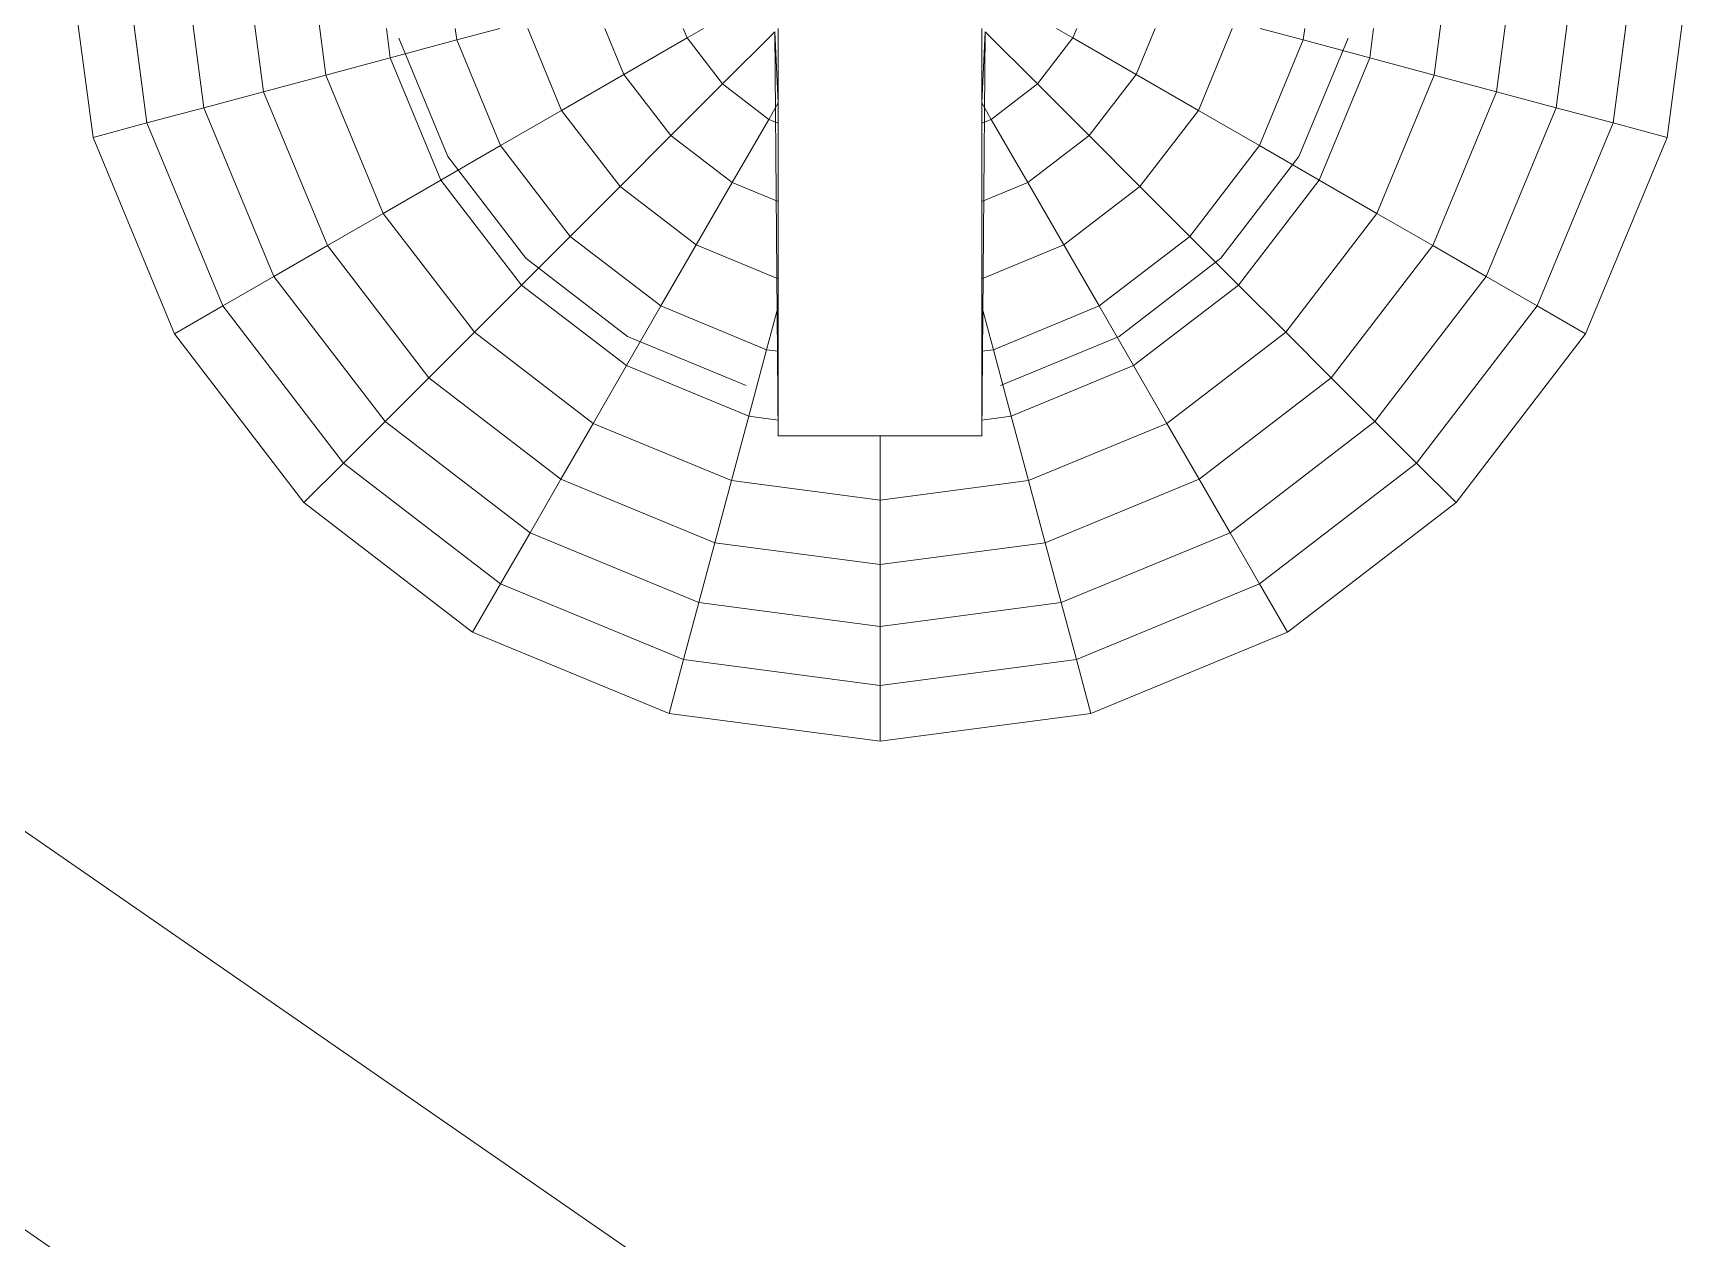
# Model space of a CAD drawing. Header units: inches. Extents: x -827 to 154, y -802 to 207.
# Drawn here: x -112.2138 to -111.8968, y -167.8354 to -167.6054 of the extents above; entities that cross this region are included whole.
import ezdxf

# ---------------------------------------------------------------- set-up
doc = ezdxf.new("R2010")
doc.units = ezdxf.units.IN
doc.header["$MEASUREMENT"] = 0
doc.layers.add('Layer0', color=7, linetype='Continuous', lineweight=9)
doc.layers.add('Shop_Sabre_RC-8_CNC_Router_skp', color=8, linetype='Continuous', lineweight=9)

# ---------------------------------------------------------------- blocks, each defined once
blk = doc.blocks.new('Shop_Sabre_RC-8_CNC_Router_skp_105-402844-Level 1')
at = {"layer": 'Layer0'}
blk.add_line((4.36743, 0.78932), (4.09185, 0.59853), dxfattribs=at)
blk = doc.blocks.new('Shop_Sabre_RC-8_CNC_Router_skp_104-402843-Level 1')
at = {"layer": 'Layer0'}
for p, q in [((0, 0.16535), (-0.0428, 0.15972)), ((-0.0428, 0.15972), (0, 0.16535)), ((0, 0.16535), (-0.0428, 0.15972)), ((0, 0.16535), (0, 0.15403)), ((0.0428, 0.15972), (0, 0.16535)), ((0, 0.15403), (0, 0.16535)), ((0, 0.16535), (0.0428, 0.15972)), ((0.0428, 0.15972), (0, 0.16535)), ((-0.0428, 0.15972), (-0.08268, 0.1432)), ((-0.08268, 0.1432), (-0.0428, 0.15972)), ((-0.0428, 0.15972), (-0.08268, 0.1432)), ((-0.0428, 0.15972), (-0.03986, 0.14878)), ((-0.03986, 0.14878), (-0.0428, 0.15972)), ((0.0428, 0.15972), (0.03986, 0.14878)), ((0.0428, 0.15972), (0.03986, 0.14878)), ((0.0428, 0.15972), (0.08268, 0.1432)), ((0.0428, 0.15972), (0.08268, 0.1432)), ((0.08268, 0.1432), (0.0428, 0.15972)), ((-0.03986, 0.14878), (0, 0.15403)), ((0, 0.15403), (-0.03986, 0.14878)), ((0.03986, 0.14878), (0, 0.15403)), ((0, 0.14206), (0, 0.15403)), ((0, 0.15403), (0, 0.14206)), ((0, 0.15403), (0.03986, 0.14878)), ((-0.07701, 0.13339), (-0.03986, 0.14878)), ((-0.03986, 0.14878), (-0.07701, 0.13339)), ((-0.03986, 0.14878), (-0.03677, 0.13722)), ((-0.03677, 0.13722), (-0.03986, 0.14878)), ((0.03986, 0.14878), (0.03677, 0.13722)), ((0.03986, 0.14878), (0.03677, 0.13722)), ((0.03986, 0.14878), (0.07701, 0.13339)), ((0.07701, 0.13339), (0.03986, 0.14878)), ((-0.08268, 0.1432), (-0.11692, 0.11692)), ((-0.11692, 0.11692), (-0.08268, 0.1432)), ((-0.08268, 0.1432), (-0.11692, 0.11692)), ((-0.07701, 0.13339), (-0.08268, 0.1432)), ((-0.08268, 0.1432), (-0.07701, 0.13339)), ((0, 0.14206), (-0.03677, 0.13722)), ((-0.03677, 0.13722), (0, 0.14206)), ((0, 0.14206), (0.03677, 0.13722)), ((0.03677, 0.13722), (0, 0.14206)), ((0, 0.12951), (0, 0.14206)), ((0, 0.14206), (0, 0.12951)), ((0.08268, 0.1432), (0.07701, 0.13339)), ((0.07701, 0.13339), (0.08268, 0.1432)), ((0.08268, 0.1432), (0.11692, 0.11692)), ((0.08268, 0.1432), (0.11692, 0.11692)), ((0.11692, 0.11692), (0.08268, 0.1432)), ((-0.03677, 0.13722), (-0.07103, 0.12303)), ((-0.07103, 0.12303), (-0.03677, 0.13722)), ((-0.03677, 0.13722), (-0.03352, 0.1251)), ((-0.03352, 0.1251), (-0.03677, 0.13722)), ((0.03677, 0.13722), (0.03352, 0.1251)), ((0.03677, 0.13722), (0.03352, 0.1251)), ((0.03677, 0.13722), (0.07103, 0.12303)), ((0.07103, 0.12303), (0.03677, 0.13722)), ((-0.10891, 0.10891), (-0.07701, 0.13339)), ((-0.07701, 0.13339), (-0.10891, 0.10891)), ((-0.07103, 0.12303), (-0.07701, 0.13339)), ((-0.07701, 0.13339), (-0.07103, 0.12303)), ((0.07701, 0.13339), (0.07103, 0.12303)), ((0.07103, 0.12303), (0.07701, 0.13339)), ((0.10891, 0.10891), (0.07701, 0.13339)), ((0.07701, 0.13339), (0.10891, 0.10891)), ((-0.03352, 0.1251), (0, 0.12951)), ((0, 0.12951), (-0.03352, 0.1251)), ((0, 0.12951), (0.03352, 0.1251)), ((0, 0.12951), (0, 0.11643)), ((0.03352, 0.1251), (0, 0.12951)), ((0, 0.11643), (0, 0.12951)), ((-0.06476, 0.11216), (-0.03352, 0.1251)), ((-0.03352, 0.1251), (-0.06476, 0.11216)), ((-0.03352, 0.1251), (-0.03013, 0.11246)), ((-0.03013, 0.11246), (-0.03352, 0.1251)), ((0.03352, 0.1251), (0.03013, 0.11246)), ((0.03352, 0.1251), (0.03013, 0.11246)), ((0.03352, 0.1251), (0.06476, 0.11216)), ((0.06476, 0.11216), (0.03352, 0.1251)), ((-0.07103, 0.12303), (-0.10045, 0.10045)), ((-0.10045, 0.10045), (-0.07103, 0.12303)), ((-0.06476, 0.11216), (-0.07103, 0.12303)), ((-0.07103, 0.12303), (-0.06476, 0.11216)), ((0.06476, 0.11216), (0.07103, 0.12303)), ((0.07103, 0.12303), (0.06476, 0.11216)), ((0.07103, 0.12303), (0.10045, 0.10045)), ((0.10045, 0.10045), (0.07103, 0.12303)), ((-0.11692, 0.11692), (-0.1432, 0.08268)), ((-0.11692, 0.11692), (-0.1432, 0.08268)), ((-0.1432, 0.08268), (-0.11692, 0.11692)), ((-0.11692, 0.11692), (-0.10891, 0.10891)), ((-0.10891, 0.10891), (-0.11692, 0.11692)), ((-0.03013, 0.11246), (0, 0.11643)), ((-0.03013, 0.11246), (0, 0.11643)), ((0, 0.11643), (0, 0.10335)), ((0.03013, 0.11246), (0, 0.11643)), ((0, 0.10335), (0, 0.11643)), ((0, 0.11643), (0.03013, 0.11246)), ((0.10891, 0.10891), (0.11692, 0.11692)), ((0.11692, 0.11692), (0.10891, 0.10891)), ((0.11692, 0.11692), (0.1432, 0.08268)), ((0.11692, 0.11692), (0.1432, 0.08268)), ((0.1432, 0.08268), (0.11692, 0.11692)), ((-0.06476, 0.11216), (-0.09158, 0.09158)), ((-0.09158, 0.09158), (-0.06476, 0.11216)), ((-0.05822, 0.10083), (-0.06476, 0.11216)), ((-0.06476, 0.11216), (-0.05822, 0.10083)), ((-0.05822, 0.10083), (-0.03013, 0.11246)), ((-0.03013, 0.11246), (-0.05822, 0.10083)), ((-0.03013, 0.11246), (-0.02663, 0.09938)), ((-0.03013, 0.11246), (-0.02663, 0.09938)), ((0.03013, 0.11246), (0.02663, 0.09938)), ((0.03013, 0.11246), (0.02663, 0.09938)), ((0.05822, 0.10083), (0.03013, 0.11246)), ((0.03013, 0.11246), (0.05822, 0.10083)), ((0.05822, 0.10083), (0.06476, 0.11216)), ((0.06476, 0.11216), (0.05822, 0.10083)), ((0.09158, 0.09158), (0.06476, 0.11216)), ((0.06476, 0.11216), (0.09158, 0.09158)), ((-0.13339, 0.07701), (-0.10891, 0.10891)), ((-0.10891, 0.10891), (-0.13339, 0.07701)), ((-0.10045, 0.10045), (-0.10891, 0.10891)), ((-0.10891, 0.10891), (-0.10045, 0.10045)), ((0.10891, 0.10891), (0.10045, 0.10045)), ((0.10045, 0.10045), (0.10891, 0.10891)), ((0.10891, 0.10891), (0.13339, 0.07701)), ((0.13339, 0.07701), (0.10891, 0.10891)), ((-0.02135, 0.02135), (-0.02067, 0.10335)), ((-0.02067, 0.10335), (0, 0.10335)), ((-0.02067, 0.10335), (-0.02067, 0.10016)), ((-0.02067, 0.10335), (0, 0.10335)), ((0.02067, 0.10335), (-0.02067, 0.10335)), ((-0.02067, 0.02067), (-0.02067, 0.10335)), ((-0.02067, 0.10016), (-0.02067, 0.10335)), ((-0.02067, 0.10335), (-0.02067, 0.0358)), ((-0.02067, 0.02067), (-0.02067, 0.10335)), ((0.02067, 0.10335), (-0.02067, 0.10335)), ((0.02067, 0.10335), (0, 0.10335)), ((0, 0.10335), (0.02067, 0.10335)), ((0.02067, 0.10335), (0.02067, 0.10016)), ((0.02067, 0.02067), (0.02067, 0.10335)), ((0.02067, 0.10016), (0.02067, 0.10335)), ((0.02135, 0.02135), (0.02067, 0.10335)), ((0.02067, 0.10335), (0.02067, 0.0358)), ((0.02067, 0.02067), (0.02067, 0.10335)), ((-0.10045, 0.10045), (-0.12303, 0.07103)), ((-0.12303, 0.07103), (-0.10045, 0.10045)), ((-0.10045, 0.10045), (-0.09158, 0.09158)), ((-0.09158, 0.09158), (-0.10045, 0.10045)), ((-0.08233, 0.08233), (-0.05822, 0.10083)), ((-0.05822, 0.10083), (-0.08233, 0.08233)), ((-0.05144, 0.0891), (-0.05822, 0.10083)), ((-0.05822, 0.10083), (-0.05144, 0.0891)), ((-0.05144, 0.0891), (-0.02663, 0.09938)), ((-0.02663, 0.09938), (-0.05144, 0.0891)), ((-0.02663, 0.09938), (-0.02067, 0.10016)), ((-0.02067, 0.10016), (-0.02663, 0.09938)), ((-0.02663, 0.09938), (-0.02301, 0.08589)), ((-0.02301, 0.08589), (-0.02663, 0.09938)), ((-0.02067, 0.0862), (-0.02067, 0.10016)), ((-0.02067, 0.10016), (-0.02067, 0.0862)), ((0.02067, 0.10016), (0.02663, 0.09938)), ((0.02663, 0.09938), (0.02067, 0.10016)), ((0.02067, 0.0862), (0.02067, 0.10016)), ((0.02067, 0.0862), (0.02067, 0.10016)), ((0.02663, 0.09938), (0.02301, 0.08589)), ((0.02663, 0.09938), (0.02301, 0.08589)), ((0.02663, 0.09938), (0.05144, 0.0891)), ((0.05144, 0.0891), (0.02663, 0.09938)), ((0.05822, 0.10083), (0.05144, 0.0891)), ((0.05144, 0.0891), (0.05822, 0.10083)), ((0.05822, 0.10083), (0.08233, 0.08233)), ((0.08233, 0.08233), (0.05822, 0.10083)), ((0.09158, 0.09158), (0.10045, 0.10045)), ((0.10045, 0.10045), (0.09158, 0.09158)), ((0.12303, 0.07103), (0.10045, 0.10045)), ((0.10045, 0.10045), (0.12303, 0.07103)), ((-0.11216, 0.06476), (-0.09158, 0.09158)), ((-0.09158, 0.09158), (-0.11216, 0.06476)), ((-0.09158, 0.09158), (-0.08233, 0.08233)), ((-0.08233, 0.08233), (-0.09158, 0.09158)), ((0.09158, 0.09158), (0.08233, 0.08233)), ((0.08233, 0.08233), (0.09158, 0.09158)), ((0.09158, 0.09158), (0.11216, 0.06476)), ((0.11216, 0.06476), (0.09158, 0.09158)), ((-0.05144, 0.0891), (-0.07275, 0.07275)), ((-0.07275, 0.07275), (-0.05144, 0.0891)), ((-0.05144, 0.0891), (-0.04446, 0.07701)), ((-0.04446, 0.07701), (-0.05144, 0.0891)), ((0.05144, 0.0891), (0.04446, 0.07701)), ((0.04446, 0.07701), (0.05144, 0.0891)), ((0.07275, 0.07275), (0.05144, 0.0891)), ((0.05144, 0.0891), (0.07275, 0.07275)), ((-0.04446, 0.07701), (-0.02301, 0.08589)), ((-0.02301, 0.08589), (-0.04446, 0.07701)), ((-0.02301, 0.08589), (-0.02067, 0.0862)), ((-0.02301, 0.08589), (-0.02067, 0.0862)), ((-0.02067, 0.07714), (-0.02301, 0.08589)), ((-0.02301, 0.08589), (-0.02067, 0.07714)), ((-0.02067, 0.07714), (-0.02067, 0.0862)), ((-0.02067, 0.07714), (-0.02067, 0.0862)), ((0.02067, 0.0862), (0.02301, 0.08589)), ((0.02301, 0.08589), (0.02067, 0.0862)), ((0.02067, 0.07714), (0.02067, 0.0862)), ((0.02067, 0.07714), (0.02067, 0.0862)), ((0.02301, 0.08589), (0.02067, 0.07714)), ((0.02301, 0.08589), (0.02067, 0.07714)), ((0.02301, 0.08589), (0.04446, 0.07701)), ((0.04446, 0.07701), (0.02301, 0.08589)), ((-0.1432, 0.08268), (-0.15972, 0.0428)), ((-0.1432, 0.08268), (-0.15972, 0.0428)), ((-0.15972, 0.0428), (-0.1432, 0.08268)), ((-0.1432, 0.08268), (-0.13339, 0.07701)), ((-0.13339, 0.07701), (-0.1432, 0.08268)), ((-0.10083, 0.05822), (-0.08233, 0.08233)), ((-0.08233, 0.08233), (-0.10083, 0.05822)), ((-0.08233, 0.08233), (-0.07275, 0.07275)), ((-0.07275, 0.07275), (-0.08233, 0.08233)), ((0.07275, 0.07275), (0.08233, 0.08233)), ((0.08233, 0.08233), (0.07275, 0.07275)), ((0.10083, 0.05822), (0.08233, 0.08233)), ((0.08233, 0.08233), (0.10083, 0.05822)), ((0.1432, 0.08268), (0.13339, 0.07701)), ((0.13339, 0.07701), (0.1432, 0.08268)), ((0.1432, 0.08268), (0.15972, 0.0428)), ((0.1432, 0.08268), (0.15972, 0.0428)), ((0.15972, 0.0428), (0.1432, 0.08268)), ((-0.14878, 0.03986), (-0.13339, 0.07701)), ((-0.13339, 0.07701), (-0.14878, 0.03986)), ((-0.12303, 0.07103), (-0.13339, 0.07701)), ((-0.13339, 0.07701), (-0.12303, 0.07103)), ((-0.06287, 0.06287), (-0.04446, 0.07701)), ((-0.04446, 0.07701), (-0.06287, 0.06287)), ((-0.04446, 0.07701), (-0.0373, 0.06461)), ((-0.0373, 0.06461), (-0.04446, 0.07701)), ((-0.02067, 0.0715), (-0.02067, 0.07714)), ((-0.02067, 0.0715), (-0.02067, 0.07714)), ((0.02067, 0.0715), (0.02067, 0.07714)), ((0.02067, 0.0715), (0.02067, 0.07714)), ((0.0373, 0.06461), (0.04446, 0.07701)), ((0.04446, 0.07701), (0.0373, 0.06461)), ((0.04446, 0.07701), (0.06287, 0.06287)), ((0.06287, 0.06287), (0.04446, 0.07701)), ((0.13339, 0.07701), (0.12303, 0.07103)), ((0.12303, 0.07103), (0.13339, 0.07701)), ((0.13339, 0.07701), (0.14878, 0.03986)), ((0.14878, 0.03986), (0.13339, 0.07701)), ((-0.12303, 0.07103), (-0.13722, 0.03677)), ((-0.13722, 0.03677), (-0.12303, 0.07103)), ((-0.11216, 0.06476), (-0.12303, 0.07103)), ((-0.12303, 0.07103), (-0.11216, 0.06476)), ((-0.07275, 0.07275), (-0.0891, 0.05144)), ((-0.0891, 0.05144), (-0.07275, 0.07275)), ((-0.06287, 0.06287), (-0.07275, 0.07275)), ((-0.07275, 0.07275), (-0.06287, 0.06287)), ((-0.0373, 0.06461), (-0.02067, 0.0715)), ((-0.02067, 0.0715), (-0.0373, 0.06461)), ((-0.02067, 0.05583), (-0.02067, 0.0715)), ((-0.02067, 0.0715), (-0.02067, 0.05583)), ((0.02067, 0.0715), (0.0373, 0.06461)), ((0.0373, 0.06461), (0.02067, 0.0715)), ((0.02067, 0.05583), (0.02067, 0.0715)), ((0.02067, 0.05583), (0.02067, 0.0715)), ((0.06287, 0.06287), (0.07275, 0.07275)), ((0.07275, 0.07275), (0.06287, 0.06287)), ((0.0891, 0.05144), (0.07275, 0.07275)), ((0.07275, 0.07275), (0.0891, 0.05144)), ((0.12303, 0.07103), (0.11216, 0.06476)), ((0.11216, 0.06476), (0.12303, 0.07103)), ((0.13722, 0.03677), (0.12303, 0.07103)), ((0.12303, 0.07103), (0.13722, 0.03677)), ((-0.11216, 0.06476), (-0.1251, 0.03352)), ((-0.1251, 0.03352), (-0.11216, 0.06476)), ((-0.11216, 0.06476), (-0.10083, 0.05822)), ((-0.10083, 0.05822), (-0.11216, 0.06476)), ((-0.05275, 0.05275), (-0.0373, 0.06461)), ((-0.0373, 0.06461), (-0.05275, 0.05275)), ((-0.0373, 0.06461), (-0.03, 0.05196)), ((-0.03, 0.05196), (-0.0373, 0.06461)), ((0.0373, 0.06461), (0.03, 0.05196)), ((0.0373, 0.06461), (0.03, 0.05196)), ((0.05275, 0.05275), (0.0373, 0.06461)), ((0.0373, 0.06461), (0.05275, 0.05275)), ((0.10083, 0.05822), (0.11216, 0.06476)), ((0.11216, 0.06476), (0.10083, 0.05822)), ((0.1251, 0.03352), (0.11216, 0.06476)), ((0.11216, 0.06476), (0.1251, 0.03352)), ((-0.06287, 0.06287), (-0.07701, 0.04446)), ((-0.07701, 0.04446), (-0.06287, 0.06287)), ((-0.06287, 0.06287), (-0.05275, 0.05275)), ((-0.05275, 0.05275), (-0.06287, 0.06287)), ((0.06287, 0.06287), (0.05275, 0.05275)), ((0.05275, 0.05275), (0.06287, 0.06287)), ((0.06287, 0.06287), (0.07701, 0.04446)), ((0.07701, 0.04446), (0.06287, 0.06287)), ((-0.10083, 0.05822), (-0.11246, 0.03013)), ((-0.11246, 0.03013), (-0.10083, 0.05822)), ((-0.10083, 0.05822), (-0.0891, 0.05144)), ((-0.0891, 0.05144), (-0.10083, 0.05822)), ((0.10083, 0.05822), (0.0891, 0.05144)), ((0.0891, 0.05144), (0.10083, 0.05822)), ((0.10083, 0.05822), (0.11246, 0.03013)), ((0.11246, 0.03013), (0.10083, 0.05822)), ((-0.02067, 0.05583), (-0.03, 0.05196)), ((-0.03, 0.05196), (-0.02067, 0.05583)), ((-0.02067, 0.05583), (-0.02067, 0.03992)), ((-0.02067, 0.03992), (-0.02067, 0.05583)), ((0.02067, 0.05583), (0.03, 0.05196)), ((0.02067, 0.03992), (0.02067, 0.05583)), ((0.03, 0.05196), (0.02067, 0.05583)), ((0.02067, 0.03992), (0.02067, 0.05583)), ((-0.09938, 0.02663), (-0.0891, 0.05144)), ((-0.0891, 0.05144), (-0.09938, 0.02663)), ((-0.07701, 0.04446), (-0.0891, 0.05144)), ((-0.0891, 0.05144), (-0.07701, 0.04446)), ((-0.06461, 0.0373), (-0.05275, 0.05275)), ((-0.05275, 0.05275), (-0.06461, 0.0373)), ((-0.04243, 0.04243), (-0.05275, 0.05275)), ((-0.05275, 0.05275), (-0.04243, 0.04243)), ((-0.03, 0.05196), (-0.04243, 0.04243)), ((-0.04243, 0.04243), (-0.03, 0.05196)), ((-0.03, 0.05196), (-0.02259, 0.03912)), ((-0.02259, 0.03912), (-0.03, 0.05196)), ((0.03, 0.05196), (0.02259, 0.03912)), ((0.03, 0.05196), (0.02259, 0.03912)), ((0.03, 0.05196), (0.04243, 0.04243)), ((0.04243, 0.04243), (0.03, 0.05196)), ((0.04243, 0.04243), (0.05275, 0.05275)), ((0.05275, 0.05275), (0.04243, 0.04243)), ((0.06461, 0.0373), (0.05275, 0.05275)), ((0.05275, 0.05275), (0.06461, 0.0373)), ((0.0891, 0.05144), (0.07701, 0.04446)), ((0.07701, 0.04446), (0.0891, 0.05144)), ((0.0891, 0.05144), (0.09938, 0.02663)), ((0.09938, 0.02663), (0.0891, 0.05144)), ((-0.07701, 0.04446), (-0.08589, 0.02301)), ((-0.08589, 0.02301), (-0.07701, 0.04446)), ((-0.06461, 0.0373), (-0.07701, 0.04446)), ((-0.07701, 0.04446), (-0.06461, 0.0373)), ((0.06461, 0.0373), (0.07701, 0.04446)), ((0.07701, 0.04446), (0.06461, 0.0373)), ((0.08589, 0.02301), (0.07701, 0.04446)), ((0.07701, 0.04446), (0.08589, 0.02301)), ((-0.15972, 0.0428), (-0.16535, 0)), ((-0.15972, 0.0428), (-0.16535, 0)), ((-0.16535, 0), (-0.15972, 0.0428)), ((-0.15972, 0.0428), (-0.14878, 0.03986)), ((-0.14878, 0.03986), (-0.15972, 0.0428)), ((-0.04243, 0.04243), (-0.05196, 0.03)), ((-0.05196, 0.03), (-0.04243, 0.04243)), ((-0.03194, 0.03194), (-0.04243, 0.04243)), ((-0.04243, 0.04243), (-0.03194, 0.03194)), ((0.03194, 0.03194), (0.04243, 0.04243)), ((0.04243, 0.04243), (0.03194, 0.03194)), ((0.04243, 0.04243), (0.05196, 0.03)), ((0.05196, 0.03), (0.04243, 0.04243)), ((0.14878, 0.03986), (0.15972, 0.0428)), ((0.15972, 0.0428), (0.14878, 0.03986)), ((0.15972, 0.0428), (0.16535, 0)), ((0.15972, 0.0428), (0.16535, 0)), ((0.16535, 0), (0.15972, 0.0428)), ((-0.15403, 0), (-0.14878, 0.03986)), ((-0.14878, 0.03986), (-0.15403, 0)), ((-0.14878, 0.03986), (-0.13722, 0.03677)), ((-0.13722, 0.03677), (-0.14878, 0.03986)), ((-0.0715, 0.02067), (-0.06461, 0.0373)), ((-0.06461, 0.0373), (-0.0715, 0.02067)), ((-0.06461, 0.0373), (-0.05196, 0.03)), ((-0.05196, 0.03), (-0.06461, 0.0373)), ((-0.03194, 0.03194), (-0.02259, 0.03912)), ((-0.02259, 0.03912), (-0.03194, 0.03194)), ((-0.02259, 0.03912), (-0.02067, 0.03992)), ((-0.02259, 0.03912), (-0.02067, 0.03992)), ((-0.02067, 0.0358), (-0.02259, 0.03912)), ((-0.02259, 0.03912), (-0.02067, 0.0358)), ((-0.02067, 0.0358), (-0.02067, 0.03992)), ((-0.02067, 0.0358), (-0.02067, 0.03992)), ((0.02259, 0.03912), (0.02067, 0.03992)), ((0.02067, 0.0358), (0.02067, 0.03992)), ((0.02067, 0.0358), (0.02067, 0.03992)), ((0.02067, 0.03992), (0.02259, 0.03912)), ((0.02259, 0.03912), (0.02067, 0.0358)), ((0.02259, 0.03912), (0.02067, 0.0358)), ((0.03194, 0.03194), (0.02259, 0.03912)), ((0.02259, 0.03912), (0.03194, 0.03194)), ((0.05196, 0.03), (0.06461, 0.0373)), ((0.06461, 0.0373), (0.05196, 0.03)), ((0.0715, 0.02067), (0.06461, 0.0373)), ((0.06461, 0.0373), (0.0715, 0.02067)), ((0.13722, 0.03677), (0.14878, 0.03986)), ((0.14878, 0.03986), (0.13722, 0.03677)), ((0.15403, 0), (0.14878, 0.03986)), ((0.14878, 0.03986), (0.15403, 0)), ((-0.13722, 0.03677), (-0.14206, 0)), ((-0.14206, 0), (-0.13722, 0.03677)), ((-0.1251, 0.03352), (-0.13722, 0.03677)), ((-0.13722, 0.03677), (-0.1251, 0.03352)), ((-0.02135, 0.02135), (-0.02067, 0.0358)), ((-0.02135, 0.02135), (-0.02067, 0.0358)), ((0.02135, 0.02135), (0.02067, 0.0358)), ((0.02135, 0.02135), (0.02067, 0.0358)), ((0.13722, 0.03677), (0.1251, 0.03352)), ((0.1251, 0.03352), (0.13722, 0.03677)), ((0.13722, 0.03677), (0.14206, 0)), ((0.14206, 0), (0.13722, 0.03677)), ((-0.12951, 0), (-0.1251, 0.03352)), ((-0.1251, 0.03352), (-0.12951, 0)), ((-0.11246, 0.03013), (-0.1251, 0.03352)), ((-0.1251, 0.03352), (-0.11246, 0.03013)), ((-0.03912, 0.02259), (-0.03194, 0.03194)), ((-0.03194, 0.03194), (-0.03912, 0.02259)), ((-0.02135, 0.02135), (-0.03194, 0.03194)), ((-0.03194, 0.03194), (-0.02135, 0.02135)), ((0.03194, 0.03194), (0.02135, 0.02135)), ((0.02135, 0.02135), (0.03194, 0.03194)), ((0.03194, 0.03194), (0.03912, 0.02259)), ((0.03912, 0.02259), (0.03194, 0.03194)), ((0.1251, 0.03352), (0.11246, 0.03013)), ((0.11246, 0.03013), (0.1251, 0.03352)), ((0.1251, 0.03352), (0.12951, 0)), ((0.12951, 0), (0.1251, 0.03352)), ((-0.11246, 0.03013), (-0.11643, 0)), ((-0.11643, 0), (-0.11246, 0.03013)), ((-0.09938, 0.02663), (-0.11246, 0.03013)), ((-0.09938, 0.02663), (-0.11246, 0.03013)), ((-0.05196, 0.03), (-0.05583, 0.02067)), ((-0.05583, 0.02067), (-0.05196, 0.03)), ((-0.03912, 0.02259), (-0.05196, 0.03)), ((-0.05196, 0.03), (-0.03912, 0.02259)), ((0.03912, 0.02259), (0.05196, 0.03)), ((0.05196, 0.03), (0.03912, 0.02259)), ((0.05583, 0.02067), (0.05196, 0.03)), ((0.05196, 0.03), (0.05583, 0.02067)), ((0.09938, 0.02663), (0.11246, 0.03013)), ((0.11246, 0.03013), (0.09938, 0.02663)), ((0.11643, 0), (0.11246, 0.03013)), ((0.11246, 0.03013), (0.11643, 0)), ((-0.09938, 0.02663), (-0.10016, 0.02067)), ((-0.09938, 0.02663), (-0.10016, 0.02067)), ((-0.09938, 0.02663), (-0.08589, 0.02301)), ((-0.08589, 0.02301), (-0.09938, 0.02663)), ((0.09938, 0.02663), (0.08589, 0.02301)), ((0.08589, 0.02301), (0.09938, 0.02663)), ((0.09938, 0.02663), (0.10016, 0.02067)), ((0.10016, 0.02067), (0.09938, 0.02663)), ((-0.0862, 0.02067), (-0.08589, 0.02301)), ((-0.0862, 0.02067), (-0.08589, 0.02301)), ((-0.07714, 0.02067), (-0.08589, 0.02301)), ((-0.07714, 0.02067), (-0.08589, 0.02301)), ((-0.03992, 0.02067), (-0.03912, 0.02259)), ((-0.03992, 0.02067), (-0.03912, 0.02259)), ((-0.0358, 0.02067), (-0.03912, 0.02259)), ((-0.0358, 0.02067), (-0.03912, 0.02259)), ((0.0358, 0.02067), (0.03912, 0.02259)), ((0.0358, 0.02067), (0.03912, 0.02259)), ((0.03992, 0.02067), (0.03912, 0.02259)), ((0.03992, 0.02067), (0.03912, 0.02259)), ((0.07714, 0.02067), (0.08589, 0.02301)), ((0.07714, 0.02067), (0.08589, 0.02301)), ((0.0862, 0.02067), (0.08589, 0.02301)), ((0.0862, 0.02067), (0.08589, 0.02301))]:
    blk.add_line(p, q, dxfattribs=at)
blk = doc.blocks.new('Shop_Sabre_RC-8_CNC_Router_skp_103-402842-Level 1')
blk.add_blockref('Shop_Sabre_RC-8_CNC_Router_skp_104-402843-Level 1', (0, 0))
blk = doc.blocks.new('Shop_Sabre_RC-8_CNC_Router_skp_102-402841-Level 1')
at = {"layer": 'Layer0'}
for p, q in [((4.3352, 4.15185), (4.61078, 3.96106)), ((4.30245, 4.0985), (4.57363, 3.91077)), ((4.30245, 4.0985), (4.57363, 3.91077)), ((4.26519, 3.91036), (4.24258, 3.901)), ((4.31372, 3.91036), (4.33633, 3.901)), ((4.33633, 3.901), (4.31372, 3.91036)), ((4.31372, 3.91036), (4.33633, 3.901)), ((4.24258, 3.901), (4.22316, 3.8861)), ((4.33633, 3.901), (4.35575, 3.8861)), ((4.35575, 3.8861), (4.33633, 3.901)), ((4.33633, 3.901), (4.35575, 3.8861)), ((4.20826, 3.86668), (4.22316, 3.8861)), ((4.35575, 3.8861), (4.37064, 3.86668)), ((4.35575, 3.8861), (4.37064, 3.86668)), ((4.35575, 3.8861), (4.37064, 3.86668)), ((4.1989, 3.84407), (4.20826, 3.86668)), ((4.37064, 3.86668), (4.38001, 3.84407)), ((4.37064, 3.86668), (4.38001, 3.84407)), ((4.37064, 3.86668), (4.38001, 3.84407))]:
    blk.add_line(p, q, dxfattribs=at)
at = {"extrusion": (0, 0, -1), "zscale": -1, "rotation": 180}
blk.add_blockref('Shop_Sabre_RC-8_CNC_Router_skp_105-402844-Level 1', (-0.24335, 4.75038), dxfattribs=at)
at = {"xscale": 0.9399999999999998, "yscale": 0.9399999999999998, "zscale": 0.9399999999999998}
blk.add_blockref('Shop_Sabre_RC-8_CNC_Router_skp_103-402842-Level 1', (4.28819, 3.82281), dxfattribs=at)
blk = doc.blocks.new('Shop_Sabre_RC-8_CNC_Router_skp_99-402838-Level 1')
blk.add_blockref('Shop_Sabre_RC-8_CNC_Router_skp_102-402841-Level 1', (0, 0))
blk = doc.blocks.new('Shop_Sabre_RC-8_CNC_Router_skp_97-402836-Level 1')
blk.add_blockref('Shop_Sabre_RC-8_CNC_Router_skp_99-402838-Level 1', (0, 0))
blk = doc.blocks.new('Shop_Sabre_RC-8_CNC_Router_skp_79-402818-Level 1')
blk.add_blockref('Shop_Sabre_RC-8_CNC_Router_skp_97-402836-Level 1', (1.51743, 6.24073))
blk = doc.blocks.new('Shop_Sabre_RC-8_CNC_Router_skp_1-402740-Level 1')
blk.add_blockref('Shop_Sabre_RC-8_CNC_Router_skp_79-402818-Level 1', (41.85104, 24.85755))
blk = doc.blocks.new('Shop_Sabre_RC-8_CNC_Router_skp-402726-Level 1')
blk.add_blockref('Shop_Sabre_RC-8_CNC_Router_skp_1-402740-Level 1', (0, 0))

msp = doc.modelspace()

# ---------------------------------------------------------------- block references
at = {"layer": 'Shop_Sabre_RC-8_CNC_Router_skp', "color": 7, "rotation": 180}
msp.add_blockref('Shop_Sabre_RC-8_CNC_Router_skp-402726-Level 1', (-64.395614, -132.663924), dxfattribs=at)

doc.saveas('drawing.dxf')
